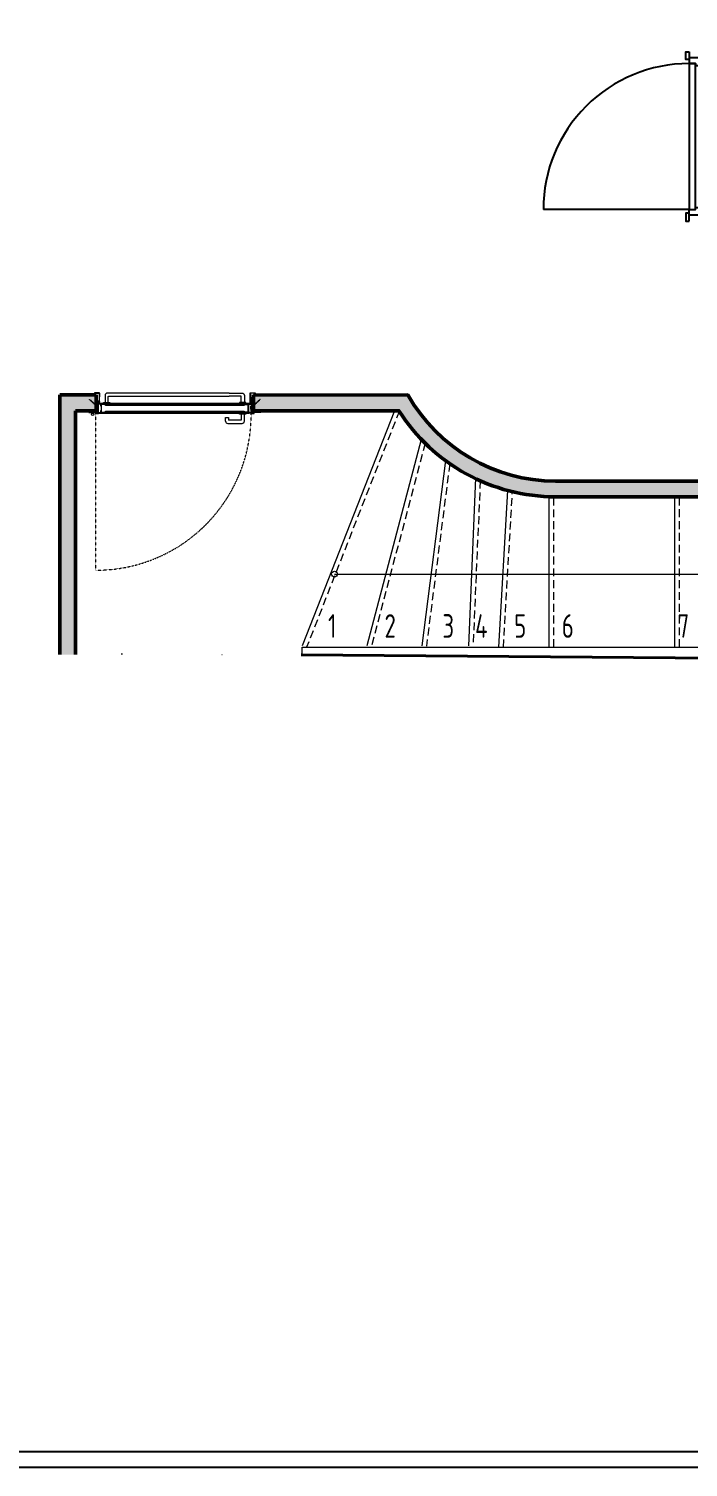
# Model space of a CAD drawing. Header units: millimetres. Extents: x 8884 to 18446, y 10737 to 16556.
# Drawn here: x 12933 to 13352, y 10737 to 11651 of the extents above; entities that cross this region are included whole.
import ezdxf

# ---------------------------------------------------------------- set-up
doc = ezdxf.new("R2010")
doc.units = ezdxf.units.MM
for name, pattern in [('DASHED', [0.75, 0.5, -0.25]), ('DOT', [6.349999999999999, 0, -6.349999999999999]), ('DUZ', [0]), ('HIDDEN', [0.375, 0.25, -0.125])]:
    doc.linetypes.add(name, pattern=pattern)
for name, color, linetype, lineweight in [('DOGRAMA', 4, 'Continuous', 18), ('DOGRAMA_GOR', 241, 'Continuous', 15), ('M_TAR_03', 41, 'Continuous', 9), ('TRS-ACK-KAPI-AHS', 40, 'Continuous', 18), ('TRS-DVR-EKLNN', 1, 'Continuous', 50), ('TRS-DVR-OZGN', 192, 'Continuous', 40), ('TRS-EKP-KRKLK', 32, 'Continuous', 15), ('TRS-IZD-UST', 190, 'DOT', 20), ('TRS-MRD', 113, 'Continuous', 15), ('TRS-MRD-KABA', 115, 'HIDDEN', 9), ('TRS-YAZI-MRDVN', 101, 'Continuous', 0), ('yeni_duvar', 35, 'DUZ', 9)]:
    doc.layers.add(name, color=color, linetype=linetype, lineweight=lineweight)
doc.layers.add('Kıtc-003 Kapı', color=3, linetype='Continuous')
doc.styles.add('yazı_kck_50', font='isocpeur.ttf', dxfattribs={"width": 0.7, "height": 15})
pattern_1 = [(0, (-51711.55668675766, -31343.1768736276), (0.3175, 0.635), [0, -0.635])]

# ---------------------------------------------------------------- blocks, each defined once
blk = doc.blocks.new('A$C0F715291')
at = {"layer": 'Kıtc-003 Kapı'}
blk.add_line((100.099223728007, 92.59926970287779, 9.249220585305361e-09), (100.099223728007, 3.242535967729054e-06, 9.249220585305361e-09), dxfattribs=at)
at = {"layer": 'Kıtc-003 Kapı', "elevation": 9.249220585305361e-09}
for points in [[(-1.777086254151072e-05, 107.599280572038), (4.999982229137458, 107.599280572038), (4.999982229137458, 109.599280572038), (-1.777086254151072e-05, 109.599280572038)], [(107.5986235786013, 107.5992754798554), (102.5986235786013, 107.5992754798554), (102.5986235786013, 109.5992754798554), (107.5986235786013, 109.5992754798554)], [(-1.777086254151072e-05, 92.59928057203797), (4.999982229137458, 92.59928057203797), (4.999982229137458, 90.59928057203797), (-1.777086254151072e-05, 90.59928057203797)], [(100.099223728007, 96.79926970304768), (7.499957267665195, 96.79926970304768), (7.499957267665195, 92.59926970286324), (100.099223728007, 92.59926970286324)], [(107.5986235786013, 92.59927547985535), (102.5986235786013, 92.59927547985535), (102.5986235786013, 90.59927547985535), (107.5986235786013, 90.59927547985535)]]:
    blk.add_lwpolyline(points, close=True, dxfattribs=at)
for points in [[(3.799296481915917, 92.59927984208844), (7.499957267665195, 92.59926970286324), (7.499957267665195, 96.79926970304768), (8.799296481917736, 96.79926970304768), (8.799296481917736, 107.5992711176223), (3.799296481915917, 107.5992711176223), (3.799296481917736, 92.59927984208844)], [(103.7992964819177, 92.59927984208844), (100.099223728007, 92.59927111762227), (100.099223728007, 96.7992704104272), (98.79929648191683, 96.79926899566817), (98.79929648191683, 107.5992711176223), (103.7992964819177, 107.5992711176223), (103.7992964819168, 92.59927984208844)]]:
    blk.add_lwpolyline(points, dxfattribs=at)
at = {"layer": 'Kıtc-003 Kapı'}
blk.add_arc((100.099223728007, 92.59926970287779, 9.249220585305361e-09), 92.59926646034162, 179.9999968321162, 270, dxfattribs=at)

msp = doc.modelspace()

# ---------------------------------------------------------------- hatches: boundary and pattern name
at = {"layer": 'yeni_duvar'}
h = msp.add_hatch(dxfattribs=at)
h.set_pattern_fill('DOTS', color=256, scale=0.4, style=0)
h.set_pattern_definition(pattern_1)
h.paths.add_polyline_path([(12952.48051610333, 11418.33216956922), (12975.53118715022, 11418.30448542403), (12975.61337428428, 11408.33222198608), (12962.49324764128, 11408.33216956922), (12962.49324764128, 11253.45137421712), (12952.48051610333, 11253.45137421712)])
h = msp.add_hatch(dxfattribs=at)
h.set_pattern_fill('DOTS', color=256, scale=0.4, style=0)
h.set_pattern_definition(pattern_1)
edge = h.paths.add_edge_path()
edge.add_line((13075.52501760546, 11418.267139091), (13173.68755011271, 11418.33216956922))
edge.add_arc((13267.66115625587, 11471.72715327218), 108.0835923542031, 209.6048606297751, 270.000000000001)
edge.add_line((13267.66115625587, 11363.64356091798), (13455.09297275561, 11363.64356091798))
edge.add_line((13455.09297275561, 11363.64356091798), (13455.09297275561, 11353.64356091798))
edge.add_line((13455.09297275561, 11353.64356091798), (13267.66115625587, 11353.64356091798))
edge.add_arc((13267.66115625587, 11471.72715327218), 118.0835923542036, 212.4705003782469, 270.0000000000026, ccw=False)
edge.add_line((13168.03781147878, 11408.33216956922), (13074.66337429503, 11408.33216956922))
edge.add_line((13074.66337429503, 11408.33216956922), (13075.52501760546, 11418.267139091))

# ---------------------------------------------------------------- linework, layer by layer
msp.add_line((12952.48051610333, 11253.45137421712, 66.36019532923778), (12952.38843776523, 11278.14806035743, 66.36019532923778))
for points in [[(12189.39048029558, 10737.3586289288), (15140.04742128319, 10737.3586289288), (15140.04742128319, 12581.69352402084), (12189.39048029558, 12581.69352402084)], [(12199.39048029558, 10747.3586289288), (15130.04742128319, 10747.3586289288), (15130.04742128319, 12571.69352402084), (12199.39048029558, 12571.69352402084)]]:
    msp.add_lwpolyline(points, close=True)
at = {"layer": 'DOGRAMA'}
msp.add_line((12971.91337711811, 11408.13216956923, 33.18009766461891), (12971.91337428471, 11408.33216956922, 33.18009766461891), dxfattribs=at)
at = {"layer": 'DOGRAMA', "elevation": 33.18009766461889}
for points in [[(12971.91337428471, 11408.33216956922), (12971.11337428473, 11408.3321582359, 0.4142135624583382), (12971.0133757015, 11408.23215681915), (12971.01338845148, 11407.33215681927, 0.4142135623730951), (12971.11338986813, 11407.23215823592), (12975.71338986783, 11407.23222340301, 0.4142135623730951), (12975.81338845088, 11407.33222481958), (12975.81337286759, 11408.4322248195, 0.4142135622026088), (12975.71337145097, 11408.53222340274), (12975.41337145107, 11408.53221915279, -0.4142135624583382), (12975.31337003444, 11408.63221773602), (12975.31332045075, 11412.13221773568, -0.4142135622878519), (12975.41331903427, 11412.23221915242), (12975.71331903406, 11412.23222340232, 0.4142135623730951), (12975.81331761752, 11412.33222481902), (12975.81329424237, 11413.98222481882, -0.4142135624071922), (12975.91329282568, 11414.08222623563), (12977.61329282551, 11414.08225031906, -0.4732848176801011), (12977.71135258762, 11413.96264009454), (12977.55920801062, 11413.20186116624, 0.4732848177866245), (12977.65726777279, 11413.08225094193), (12977.7133069922, 11413.08225173577, 0.4142135623730951), (12977.81330557549, 11413.18225315243), (12977.82521400096, 11419.53403100937, 0.4142135623730951), (12977.72521258421, 11419.63402959245), (12974.62521258455, 11419.63398567563, 0.4142135624583382), (12974.52521400119, 11419.5339842591), (12974.52522958463, 11418.43398425921, 0.4142135622878519), (12974.62523100121, 11418.33398567579), (12975.4252310012, 11418.33399700917), (12975.42522816778, 11418.5339970091), (12974.72522816796, 11418.53398709258), (12974.72521541786, 11419.43398709234), (12977.62521541753, 11419.43402817581), (12977.61328999211, 11414.28225031898), (12975.91328999239, 11414.28222623545, 0.414213562407192), (12975.61329424256, 11413.98222198551), (12975.61331620079, 11412.43222198563), (12975.41331620075, 11412.43221915242, 0.4142135623105835), (12975.11332045091, 11412.13221490233), (12975.11337003438, 11408.63221490268, 0.4142135624526553), (12975.41337428442, 11408.33221915274), (12975.61337428428, 11408.33222198608), (12975.61338703441, 11407.43222198612), (12971.21338703481, 11407.43215965264), (12971.21337711811, 11408.13215965264), (12971.91337711811, 11408.13216956923)], [(13079.31337427389, 11408.33369107464), (13080.11337427381, 11408.33370240806, -0.4142135624583382), (13080.21337569062, 11408.2337038249), (13080.21338844055, 11407.33370382482, -0.4142135623730951), (13080.11338985731, 11407.23370240816), (13075.51338985774, 11407.23363724131, -0.4142135623730951), (13075.41338844099, 11407.33363582465), (13075.41337285766, 11408.43363582452, -0.4142135622026088), (13075.51337144107, 11408.53363724119), (13075.81337144095, 11408.53364149121, 0.4142135624583382), (13075.91337002426, 11408.63364290782), (13075.91332044067, 11412.13364290742, 0.4142135622878519), (13075.81331902415, 11412.23364149076), (13075.51331902409, 11412.23363724074, -0.4142135623730951), (13075.4133176075, 11412.33363582409), (13075.41329423235, 11413.98363582389, 0.4142135624071922), (13075.31329281573, 11414.0836344072), (13073.61329281594, 11414.08361032383, 0.4732848176801011), (13073.51523644284, 11413.96399732123), (13073.6674025751, 11413.20322270375, -0.4732848177866245), (13073.56934620205, 11413.08360970112), (13073.51330698264, 11413.08360890723, -0.4142135623730951), (13073.41330556594, 11413.1836074906), (13073.42358357483, 11419.53538532445, -0.4142135623730951), (13073.52358215824, 11419.63538674121), (13076.62358215791, 11419.63543065804, -0.4142135624583382), (13076.72358357466, 11419.53543207465), (13076.72359915806, 11418.43543207482, -0.4142135622878519), (13076.62360057458, 11418.33543065818), (13075.82360057468, 11418.3354193248), (13075.82359774133, 11418.53541932479), (13076.52359774139, 11418.53542924145), (13076.52358499129, 11419.43542924137), (13073.62358499156, 11419.43538815783), (13073.61328998252, 11414.28361032387), (13075.31328998231, 11414.28363440712, -0.414213562407192), (13075.61329423235, 11413.98363865719), (13075.61331619083, 11412.43363865746), (13075.81331619087, 11412.43364149081, -0.4142135623105835), (13076.11332044073, 11412.13364574073), (13076.11337002425, 11408.6336457411, -0.4142135624526553), (13075.81337427425, 11408.33364149118), (13075.61337427437, 11408.33363865779), (13075.61338702435, 11407.43363865791), (13080.01338702394, 11407.43370099148), (13080.01337710723, 11408.13370099136), (13079.31337710742, 11408.13369107471), (13079.31337427389, 11408.33369107464)]]:
    msp.add_lwpolyline(points, format="xyb", dxfattribs=at)
for points in [[(13074.06339764956, 11406.68361669958), (13074.06340048297, 11406.48361669958), (13076.06340048265, 11406.48364503302), (13076.06339127434, 11407.13364503292), (13074.86339127444, 11407.13362803297), (13074.86330910748, 11412.93362803239), (13060.19250955499, 11412.9334201954), (12976.36330911737, 11412.93223261074), (12976.36338986765, 11407.23223261131), (12975.16338986771, 11407.2322156111), (12975.16340049281, 11406.4822156112), (12977.16340049266, 11406.48224394464), (12977.16339765938, 11406.68224394463), (12975.36339765946, 11406.68221844454), (12975.36339270111, 11407.03221844445), (12976.56339270099, 11407.03223544452), (12976.56331195076, 11412.73223544404), (13060.19251238845, 11412.73342019529), (13074.66331194083, 11412.73362519915), (13074.66339410781, 11406.93362519963), (13075.86339410775, 11406.93364219964), (13075.86339764943, 11406.68364219966), (13074.06339764956, 11406.68361669958)], [(12978.71333320058, 11411.23226590258), (12978.5133332006, 11411.2322630693), (12978.51331620048, 11412.43226306923), (12981.41331620033, 11412.43230415273), (12981.41331478359, 11412.53230415253), (12976.81331478396, 11412.53223898562), (12976.81339128429, 11407.13223898631), (12981.41339128394, 11407.13230415327), (12981.4133898672, 11407.23230415326), (12978.51338986753, 11407.23226306975), (12978.51337286734, 11408.43226306965), (12978.71337286734, 11408.43226590299), (12978.71338703417, 11407.43226590304), (12981.61338703386, 11407.43230698645), (12981.61339411715, 11406.9323069866), (12976.6133941176, 11406.932236153), (12976.61331195067, 11412.73223615244), (12981.61331195024, 11412.73230698594), (12981.6133190336, 11412.23230698596), (12978.71331903381, 11412.23226590253), (12978.71333320058, 11411.23226590258)], [(13072.51333319123, 11411.23359474063), (13072.71333319121, 11411.23359757415), (13072.71331619109, 11412.43359757398), (13069.81331619142, 11412.43355649056), (13069.81331477469, 11412.53355649044), (13074.41331477426, 11412.53362165737), (13074.41339127453, 11407.13362165805), (13069.81339127497, 11407.1335564911), (13069.81338985829, 11407.23355649098), (13072.71338985803, 11407.23359757452), (13072.71337285803, 11408.43359757444), (13072.51337285803, 11408.4335947411), (13072.5133870247, 11407.43359474108), (13069.61338702497, 11407.43355365762), (13069.61339410833, 11406.93355365777), (13074.61339410782, 11406.93362449135), (13074.61331194091, 11412.73362449071), (13069.6133119414, 11412.73355365705), (13069.61331902477, 11412.23355365728), (13072.51331902444, 11412.23359474076), (13072.51333319123, 11411.23359474063)], [(12976.6133941176, 11406.932236153), (12975.61339411764, 11406.93222198625), (12975.6133969511, 11406.73222198626), (13072.83685459104, 11406.73359932348), (13072.83685175775, 11406.93359932349)]]:
    msp.add_lwpolyline(points, dxfattribs=at)
for points in [[(12978.81332045044, 11412.13226731925), (12978.81338561734, 11407.53226731959), (12979.01338561747, 11407.53227015289), (12979.0133204505, 11412.13227015253)], [(13072.41332044121, 11412.13359332395), (13072.41338560812, 11407.53359332438), (13072.21338560801, 11407.53359049109), (13072.2133204411, 11412.13359049055)]]:
    msp.add_lwpolyline(points, close=True, dxfattribs=at)
at = {"layer": 'DOGRAMA_GOR'}
for p, q in [((13075.81332044071, 11412.13364149074, 33.18009766461891), (13074.81332044087, 11412.13362732408, 33.18009766461891)), ((13075.81332327411, 11411.93364149086, 33.18009766461891), (13074.81332327421, 11411.93362732422, 33.18009766461891)), ((12972.65008620306, 11406.51370116735, 33.18009766461891), (12972.72812401169, 11406.45117037159, 33.18009766461891)), ((12973.21338986801, 11407.23218798614, 33.18009766461891), (12973.21339561839, 11406.82628513691, 33.18009766461891)), ((12973.41339695131, 11406.73219081948, 33.18009766461891), (12973.21339695131, 11406.73218798608, 33.18009766461891)), ((12973.41338986789, 11407.23219081937, 33.18009766461891), (12973.41339695131, 11406.73219081948, 33.18009766461891)), ((13057.81343519307, 11404.03338649086, 33.18009766461891), (13059.81343519286, 11404.03341482431, 33.18009766461891)), ((13057.81346777651, 11401.7333864911, 33.18009766461891), (13057.81343519307, 11404.03338649086, 33.18009766461891)), ((13059.81343519286, 11404.03341482431, 33.18009766461891), (13059.81346069301, 11402.23341482432, 33.18009766461891)), ((13069.81346777518, 11401.7335564915, 33.18009766461891), (13069.81340402502, 11406.23355649119, 33.18009766461891)), ((13075.81336719095, 11408.83364149111, 33.18009766461891), (13074.81336719109, 11408.83362732441, 33.18009766461891)), ((13075.81337002429, 11408.63364149109, 33.18009766461891), (13074.81337002445, 11408.63362732443, 33.18009766461891)), ((13059.31348902638, 11400.23340774117, 33.18009766461891), (13068.31348902542, 11400.23353524158, 33.18009766461891))]:
    msp.add_line(p, q, dxfattribs=at)
at = {"layer": 'DOGRAMA_GOR', "elevation": 33.18009766461889}
for points in [[(13060.19241676314, 11419.48342019474), (12982.81321632472, 11419.48232398524, 0.4142135623732758), (12981.31323757494, 11417.98230273537), (12981.31330132524, 11413.48230273588)], [(13060.19241676314, 11419.48342019474), (13068.3132163162, 11419.48353523977, -0.4142135623732758), (13069.81323756618, 11417.98355648999), (13069.81330131631, 11413.48355649032)], [(12975.91339128436, 11407.1322262362), (12976.21339128433, 11407.13223048622, 0.4142135623730951), (12976.41338845104, 11407.33223331956), (12976.41333745084, 11410.93223331928), (12976.21333745079, 11410.93223048585), (12976.21338703431, 11407.43223048617, -0.4142135623744668), (12976.11338845102, 11407.33222906955), (12975.91338845103, 11407.33222623619)], [(12983.31330132486, 11413.48233106928), (12983.31324607478, 11417.38233106884, -0.4142135623730951), (12983.41324465812, 11417.48233248553), (13060.19244509652, 11417.48342019494)], [(13067.81330131651, 11413.48352815694), (13067.81324606637, 11417.38352815652, 0.4142135623730951), (13067.71324464961, 11417.48352673998), (13060.19244509652, 11417.48342019494)], [(13067.81340402521, 11406.2335281577), (13067.81345927547, 11402.33352815801, -0.4142135623730951), (13067.71346069212, 11402.23352674145), (13059.81346069301, 11402.23341482432)]]:
    msp.add_lwpolyline(points, format="xyb", dxfattribs=at)
at = {"layer": 'DOGRAMA_GOR', "linetype": 'HIDDEN', "ltscale": 0.001, "elevation": 33.18009766461889}
for points in [[(12971.32077686424, 11415.39710008094), (12971.45523590767, 11415.54515671094), (12975.21332045083, 11412.13221631899), (12975.21337003436, 11408.63221631934), (12975.01337003442, 11408.632213486), (12975.01332170501, 11412.04368019616), (12971.32077686424, 11415.39710008094)], [(13079.90577152055, 11415.39863837391), (13079.77130828232, 11415.5466911941), (13076.01332044076, 11412.13364432414), (13076.01337002428, 11408.63364432449), (13076.21337002427, 11408.63364715778), (13076.21332169504, 11412.04511386799), (13079.90577152055, 11415.39863837391)]]:
    msp.add_lwpolyline(points, dxfattribs=at)
at = {"layer": 'DOGRAMA_GOR', "elevation": 33.18009766461889}
for points in [[(12975.41332328428, 11411.93221915246), (12975.41336720105, 11408.83221915268), (12975.71336720095, 11408.8322234027), (12975.71332328418, 11411.93222340245)], [(12980.31330840859, 11412.98228856916), (12980.31330132517, 11413.4822885691), (12984.31330132489, 11413.48234523598), (12984.31330840824, 11412.98234523597)], [(13070.81330839963, 11412.98357065718), (13070.8133013162, 11413.48357065704), (13066.81330131666, 11413.48351399016), (13066.81330840003, 11412.9835139904)], [(13075.81332327411, 11411.93364149086), (13075.81336719095, 11408.83364149111), (13075.51336719105, 11408.83363724106), (13075.51332327411, 11411.93363724082)], [(13070.81339694155, 11406.73357065766), (13070.81340402484, 11406.23357065777), (13066.81340402532, 11406.23351399104), (13066.81339694196, 11406.73351399083)]]:
    msp.add_lwpolyline(points, close=True, dxfattribs=at)
at = {"layer": 'DOGRAMA_GOR'}
for centre, radius in [((12976.81862323275, 11413.55529741991, 33.18009766461891), 0.4999999999999999), ((13074.4079773389, 11413.55667994088, 33.18009766461891), 0.4999999999999999), ((12973.31340757637, 11405.98218940288, 33.18009766461891), 0.7499999999999999)]:
    msp.add_circle(centre, radius, dxfattribs=at)
for centre, radius, start, end in [((12973.31340757637, 11405.98218940288, 33.18009766461891), 0.8499999999999996, 96.75713872221401, 141.2952056608007), ((12974.37727985238, 11406.61199113653, 33.18009766461891), 0.7214657081780896, 120.7226736947247, 177.0613634626628), ((12974.37727985238, 11406.61199113653, 33.18009766461891), 0.52146570817809, 86.0290966652866, 194.3783950759924), ((13059.31346777636, 11401.73340774119, 33.18009766461891), 1.499999999999999, 180.0008116931943, 270.0008116931943), ((13068.31346777534, 11401.73353524148, 33.18009766461891), 1.500000000000451, 270.0008116931943, 0.0008116931943129009)]:
    msp.add_arc(centre, radius, start, end, dxfattribs=at)
at = {"layer": 'M_TAR_03', "elevation": 33.18009766461889}
for points in [[(13072.51337285797, 11408.4335947411), (13072.51338702464, 11407.4335947411), (13069.61338702497, 11407.43355365762), (13069.61339410833, 11406.93355365777), (13074.61339410782, 11406.93362449135), (13074.61331194091, 11412.73362449071), (13069.6133119414, 11412.73355365705), (13069.61331902477, 11412.23355365728), (13072.51331902444, 11412.23359474058), (13072.51333319115, 11411.23359474086)], [(13060.19259455534, 11406.93342019603), (13069.61339410833, 11406.93355365777)]]:
    msp.add_lwpolyline(points, dxfattribs=at)
at = {"layer": 'TRS-ACK-KAPI-AHS', "linetype": 'DASHED', "ltscale": 0.1}
msp.add_line((12975.17026368554, 11408.93221570878, 33.18009766461891), (12975.17170728831, 11307.0311978638, 33.18009766461891), dxfattribs=at)
at = {"layer": 'TRS-ACK-KAPI-AHS', "elevation": 33.18009766461889}
msp.add_lwpolyline([(12981.61332611691, 11411.73230698613), (12981.61331195024, 11412.73230698594), (13060.19251238845, 11412.73342019529), (13069.6133119414, 11412.73355365705), (13069.61332610807, 11411.73355365718), (12981.61332611691, 11411.73230698613)], dxfattribs=at)
msp.add_lwpolyline([(13060.19258038869, 11407.93342019579), (13069.6133799416, 11407.93355365758), (13069.61339410833, 11406.93355365777), (12981.61339411715, 11406.9323069866), (12981.61337995049, 11407.93230698641)], close=True, dxfattribs=at)
at = {"layer": 'TRS-ACK-KAPI-AHS', "linetype": 'DASHED', "ltscale": 0.1}
msp.add_arc((12975.5742062504, 11405.5320450595, 33.18009766461891), 98.50166426884077, 269.7666128891368, 4.251025608456672, dxfattribs=at)
at = {"layer": 'TRS-DVR-EKLNN'}
for p, q in [((12975.52722197248, 11418.33400513228, 33.18009766461891), (12952.48051610333, 11418.33216956922, 33.18009766461888)), ((12952.48051610333, 11253.45137421712, 66.36019532923778), (12952.48051610333, 11418.33216956922, 66.36019532923778)), ((12962.49324764128, 11253.45137421712, 33.18009766461889), (12962.49324764128, 11408.33216956922, 33.18009766461889)), ((12975.17027218698, 11408.33211512508, 33.18009766461891), (12962.49324764128, 11408.33216956922, 33.18009766461889))]:
    msp.add_line(p, q, dxfattribs=at)
at = {"layer": 'TRS-DVR-EKLNN', "elevation": 33.18009766461889}
for points in [[(12975.53122259581, 11418.33399851072), (12975.51920989958, 11408.33185802893)], [(13075.52851325128, 11418.33541514439), (13075.51815900924, 11408.33522943981)]]:
    msp.add_lwpolyline(points, dxfattribs=at)
msp.add_lwpolyline([(13075.52501760546, 11418.267139091), (13173.68755011271, 11418.33216956922, 0.2697979554029343), (13267.66115625587, 11363.64356091798), (13455.09297275561, 11363.64356091798), (13455.09297275561, 11353.64356091798), (13267.66115625587, 11353.64356091798, -0.256428491102294), (13168.03781147878, 11408.33216956922), (13074.66337429503, 11408.33216956922)], format="xyb", close=True, dxfattribs=at)
at = {"layer": 'TRS-DVR-OZGN', "elevation": 33.18009766461889}
msp.add_lwpolyline([(13105.82973868511, 11253.18890311897), (13502.17031065183, 11250.1840920737)], dxfattribs=at)
at = {"layer": 'TRS-EKP-KRKLK'}
for p, q in [((13106.46806117602, 11258.190970337, 33.18009766461923), (13455.11535605455, 11258.190970337, 33.1800976646192)), ((13106.46806117602, 11253.17122130036, 33.18009766461923), (13106.46806117602, 11258.190970337, 33.18009766461923))]:
    msp.add_line(p, q, dxfattribs=at)
at = {"layer": 'TRS-IZD-UST', "ltscale": 10}
msp.add_line((12991.97317715119, 11253.85398099797, 33.18009766461889), (13104.97116805565, 11253.18014762316, 33.18009766461923), dxfattribs=at)
at = {"layer": 'TRS-MRD'}
for p, q in [((13165.15098094569, 11408.33216956922, 33.18009766461957), (13106.46808735727, 11259.04219986866, 33.18009766461957)), ((13182.13618527889, 11389.9370568966, 27.99323688794052), (13147.64703569046, 11259.04219987076, 27.99323688794052)), ((13197.5749238366, 11376.68465427445, 27.99323688794052), (13182.52748107707, 11259.04219986866, 33.18009766461957)), ((13216.76713774636, 11365.46998553588, 38.36695844129806), (13212.18657551203, 11259.04219986866, 38.36695844129806)), ((13231.46457780077, 11258.18902488977, 33.1800976646193), (13237.22862573635, 11357.63247386313, 33.1800976646193)), ((13263.441414884, 11258.18763250742, 33.18009766461923), (13263.4455617721, 11353.4232301986, 33.18009766461923)), ((13343.44071818857, 11258.18679805002, 33.18009766461923), (13343.44486507666, 11353.42239574123, 33.18009766461923))]:
    msp.add_line(p, q, dxfattribs=at)
at = {"layer": 'TRS-MRD', "elevation": 33.18009766461889}
msp.add_lwpolyline([(13127.09096096157, 11304.56871692884), (13444.00373489385, 11304.56871692877)], dxfattribs=at)
at = {"layer": 'TRS-MRD'}
msp.add_circle((13127.09096096157, 11304.56871692884, 33.18009766461923), 1.837330478125605, dxfattribs=at)
at = {"layer": 'TRS-MRD-KABA', "ltscale": 20}
for p, q in [((13168.3228987745, 11408.23199039405, 33.18009766461957), (13109.34478849816, 11258.19098597624, 33.18009766461957)), ((13184.65073825707, 11387.74498083695, 27.99323688794052), (13150.60051701262, 11258.51596548924, 27.99323688794052)), ((13200.34383275852, 11374.71110954524, 28.06942038019355), (13185.51740359242, 11258.79656213364, 33.18009766461957)), ((13219.6981679593, 11363.82309154632, 38.36695844129806), (13215.18602678497, 11258.98504563963, 38.36695844129806)), ((13234.45955088718, 11258.01542704482, 33.1800976646193), (13240.19024345641, 11356.88341712066, 33.1800976646193)), ((13266.44141064308, 11258.18763250742, 33.18009766461923), (13266.44555728365, 11353.41581510227, 33.18009766461923))]:
    msp.add_line(p, q, dxfattribs=at)
at = {"layer": 'TRS-MRD-KABA', "color": 8, "ltscale": 20, "true_color": 0x7a7a7a}
msp.add_line((13346.4407140869, 11258.190970337, 33.18009766461923), (13346.44486072747, 11353.41915293184, 33.18009766461923), dxfattribs=at)

# ---------------------------------------------------------------- block references
at = {"layer": 'Kıtc-003 Kapı', "rotation": 270}
msp.add_blockref('A$C0F715291', (13259.82863185481, 11636.2748851874, 33.18009765536967), dxfattribs=at)

# ---------------------------------------------------------------- texts
at = {"layer": 'TRS-YAZI-MRDVN', "char_height": 15, "attachment_point": 1, "rotation": 0.0003607385538909424, "style": 'yazı_kck_50'}
for s, insert, width in [('1', (13123.00665443676, 11279.11314875856), 312.1521942507763), ('2', (13158.88175161928, 11279.11314875856), 312.1521942507763), ('3', (13195.71703673201, 11279.11315505464), 311.1521942507962), ('4', (13216.47495723406, 11279.11315505464), 311.1521942507962), ('5', (13241.31150498987, 11279.11315505464), 311.1521942507962), ('6', (13271.57592660367, 11279.11315505464), 311.1521942507962), ('7', (13345.16181470314, 11279.11315505464), 311.1521942507962)]:
    msp.add_mtext(s, dxfattribs=dict(at, insert=insert, width=width))

doc.saveas('drawing.dxf')
